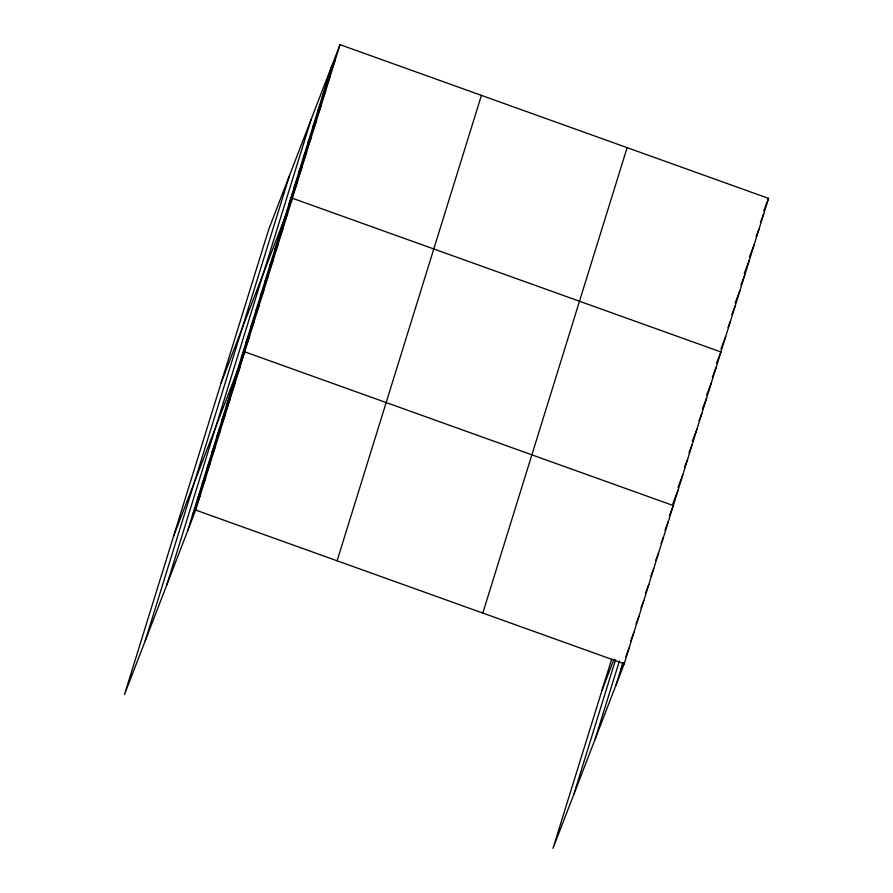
<?xml version="1.0" encoding="UTF-8"?>
<svg xmlns="http://www.w3.org/2000/svg" width="893" height="893" viewBox="0 0 893 893"><rect width="100%" height="100%" fill="white"/><g stroke="black" fill="none" stroke-linecap="round" stroke-linejoin="round"><path stroke-width="1.34" d="M145.269 640.683L289.6 175.262M166.712 585.116L311.032 119.695M187.53 531.19L331.85 65.769M339.999 44.65L268.782 229.2L124.462 694.62L195.679 510.07L339.999 44.65L768.538 198.38L624.218 663.8L553.001 848.35L611.605 659.391M337.096 560.804L481.416 95.384M482.8 613.078L627.12 147.646M573.819 794.413L615.523 659.916M595.251 738.857L619.385 661.054M616.07 684.92L623.024 662.506M327.084 81.129L335.232 60.01M322.317 96.477L330.466 75.369M317.562 111.837L325.711 90.729M312.796 127.197L320.944 106.088M308.029 142.556L316.178 121.448M303.274 157.916L311.423 136.808M298.508 173.275L306.656 152.167M293.741 188.635L301.89 167.527M288.986 203.995L297.135 182.875M221.163 382.784L292.368 198.235L720.908 351.976L716.599 363.15M279.453 234.714L287.602 213.594M274.698 250.073L282.847 228.954M269.932 265.433L278.08 244.314M265.176 280.793L273.314 259.673M260.41 296.152L268.559 275.033M255.644 311.512L263.792 290.392M250.888 326.871L259.026 305.752M246.122 342.231L254.271 321.112M241.356 357.58L249.504 336.471M173.532 536.369L244.738 351.831L673.289 505.561L669.449 515.495M231.689 388.768L239.837 367.648M226.777 404.596L234.926 383.477M221.877 420.413L230.026 399.305M216.966 436.242L225.114 415.122M212.065 452.07L220.203 430.951M207.154 467.887L215.302 446.779M202.242 483.716L210.391 462.596M197.342 499.544L205.49 478.425M192.43 515.361L200.579 494.253M763.738 210.804L768.538 198.38M760.423 222.435L763.772 213.74M756.137 236.556L759.017 229.099M749.461 256.883L754.25 244.459M744.215 273.481L749.484 259.818M740.889 285.113L744.729 275.178M735.173 302.961L739.962 290.538M731.847 314.593L735.196 305.897M728.041 327.463L730.441 321.257M720.885 349.029L725.674 336.616M712.313 377.27L716.153 367.336M706.597 395.108L711.386 382.695M702.311 409.228L706.62 398.044M698.985 420.86L701.865 413.403M692.309 441.187L697.098 428.763M688.983 452.818L692.332 444.122M684.697 466.939L687.577 459.482M678.021 487.265L682.81 474.842M672.775 503.864L678.044 490.201M602.072 690.11L613.971 659.291M665.017 530.085L668.377 521.389M661.077 543.424L663.466 537.206M655.685 560.491L658.565 553.035M650.785 576.309L653.654 568.863M645.393 593.376L648.753 584.681M640.962 607.966L643.842 600.509M636.062 623.783L638.93 616.337M630.67 640.85L634.03 632.155M620.97 669.091L623.37 662.885M625.77 656.679L629.119 647.983M195.679 510.07L624.218 663.8"/></g></svg>
